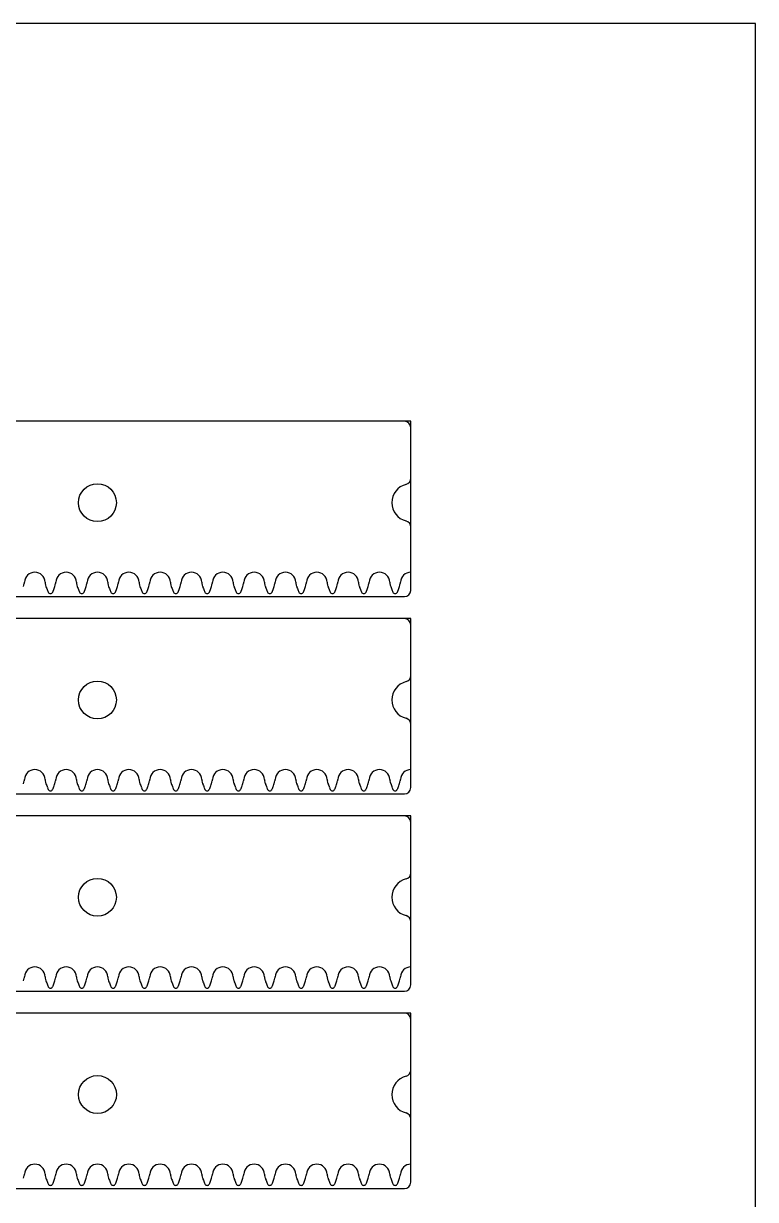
# Model space of a CAD drawing. Extents: x 0 to 800, y 0 to 400.
# Drawn here: x 683.2 to 800, y 212.2 to 400 of the extents above; entities that cross this region are included whole.
import ezdxf

# ---------------------------------------------------------------- set-up
doc = ezdxf.new("R2010")
doc.units = 0
doc.header["$MEASUREMENT"] = 0
for name, color, linetype in [('CUTOUT_5MM', 18, 'CONTINUOUS'), ('INSIDE_HOLES_5MM', 18, 'CONTINUOUS'), ('RACK_4MM', 18, 'CONTINUOUS')]:
    doc.layers.add(name, color=color, linetype=linetype)

msp = doc.modelspace()

# ---------------------------------------------------------------- linework, layer by layer
at = {"layer": 'CUTOUT_5MM'}
for p, q in [((744, 336.5), (46, 336.5)), ((745, 327.4), (745, 335.5)), ((745, 309.5), (745, 319.6)), ((46, 308.5), (744, 308.5)), ((744, 305), (46, 305)), ((745, 295.9), (745, 304)), ((745, 278), (745, 288.1)), ((46, 277), (744, 277)), ((744, 273.5), (46, 273.5)), ((745, 264.4), (745, 272.5)), ((745, 246.5), (745, 256.6)), ((46, 245.5), (744, 245.5)), ((744, 242), (46, 242)), ((745, 232.9), (745, 241)), ((745, 215), (745, 225.1)), ((46, 214), (744, 214))]:
    msp.add_line(p, q, dxfattribs=at)
for centre, radius, start, end in [((744, 335.5), 1, 0, 90), ((744, 327.4), 1, 284.3856, 360), ((745, 323.5), 3.02, 104.3856, 255.6144), ((744, 319.6), 1, 0, 75.6144), ((744, 309.5), 1, 270, 360), ((744, 304), 1, 0, 90), ((745, 292), 3.02, 104.3856, 255.6144), ((744, 295.9), 1, 284.3856, 360), ((744, 288.1), 1, 0, 75.6144), ((744, 278), 1, 270, 360), ((744, 272.5), 1, 0, 90), ((745, 260.5), 3.02, 104.3856, 255.6144), ((744, 264.4), 1, 284.3856, 360), ((744, 256.6), 1, 0, 75.6144), ((744, 246.5), 1, 270, 360), ((744, 241), 1, 0, 90), ((744, 232.9), 1, 284.3856, 360), ((745, 229), 3.02, 104.3856, 255.6144), ((744, 225.1), 1, 0, 75.6144), ((744, 215), 1, 270, 360)]:
    msp.add_arc(centre, radius, start, end, dxfattribs=at)
at = {"layer": 'INSIDE_HOLES_5MM'}
for centre, radius in [((695, 323.5), 3.02), ((695, 292), 3.02), ((695, 260.5), 3.02), ((695, 229), 3.03)]:
    msp.add_circle(centre, radius, dxfattribs=at)
at = {"layer": 'RACK_4MM'}
for p, q in [((683.35, 310.76), (683.35, 310.81)), ((686.65, 310.81), (686.65, 310.76)), ((688.35, 310.76), (688.35, 310.81)), ((691.65, 310.81), (691.65, 310.76)), ((693.35, 310.76), (693.35, 310.81)), ((696.65, 310.81), (696.65, 310.76)), ((698.35, 310.76), (698.35, 310.81)), ((701.65, 310.81), (701.65, 310.76)), ((703.35, 310.76), (703.35, 310.81)), ((706.65, 310.81), (706.65, 310.76)), ((708.35, 310.76), (708.35, 310.81)), ((711.65, 310.81), (711.65, 310.76)), ((713.35, 310.76), (713.35, 310.81)), ((716.65, 310.81), (716.65, 310.76)), ((718.35, 310.76), (718.35, 310.81)), ((721.65, 310.81), (721.65, 310.76)), ((723.35, 310.76), (723.35, 310.81)), ((726.65, 310.81), (726.65, 310.76)), ((728.35, 310.76), (728.35, 310.81)), ((731.65, 310.81), (731.65, 310.76)), ((733.35, 310.76), (733.35, 310.81)), ((736.65, 310.81), (736.65, 310.76)), ((738.35, 310.76), (738.35, 310.81)), ((741.65, 310.81), (741.65, 310.76)), ((743.35, 310.76), (743.35, 310.81)), ((683.35, 279.26), (683.35, 279.31)), ((686.65, 279.31), (686.65, 279.26)), ((688.35, 279.26), (688.35, 279.31)), ((691.65, 279.31), (691.65, 279.26)), ((693.35, 279.26), (693.35, 279.31)), ((696.65, 279.31), (696.65, 279.26)), ((698.35, 279.26), (698.35, 279.31)), ((701.65, 279.31), (701.65, 279.26)), ((703.35, 279.26), (703.35, 279.31)), ((706.65, 279.31), (706.65, 279.26)), ((708.35, 279.26), (708.35, 279.31)), ((711.65, 279.31), (711.65, 279.26)), ((713.35, 279.26), (713.35, 279.31)), ((716.65, 279.31), (716.65, 279.26)), ((718.35, 279.26), (718.35, 279.31)), ((721.65, 279.31), (721.65, 279.26)), ((723.35, 279.26), (723.35, 279.31)), ((726.65, 279.31), (726.65, 279.26)), ((728.35, 279.26), (728.35, 279.31)), ((731.65, 279.31), (731.65, 279.26)), ((733.35, 279.26), (733.35, 279.31)), ((736.65, 279.31), (736.65, 279.26)), ((738.35, 279.26), (738.35, 279.31)), ((741.65, 279.31), (741.65, 279.26)), ((743.35, 279.26), (743.35, 279.31)), ((683.35, 247.76), (683.35, 247.81)), ((686.65, 247.81), (686.65, 247.76)), ((688.35, 247.76), (688.35, 247.81)), ((691.65, 247.81), (691.65, 247.76)), ((693.35, 247.76), (693.35, 247.81)), ((696.65, 247.81), (696.65, 247.76)), ((698.35, 247.76), (698.35, 247.81)), ((701.65, 247.81), (701.65, 247.76)), ((703.35, 247.76), (703.35, 247.81)), ((706.65, 247.81), (706.65, 247.76)), ((708.35, 247.76), (708.35, 247.81)), ((711.65, 247.81), (711.65, 247.76)), ((713.35, 247.76), (713.35, 247.81)), ((716.65, 247.81), (716.65, 247.76)), ((718.35, 247.76), (718.35, 247.81)), ((721.65, 247.81), (721.65, 247.76)), ((723.35, 247.76), (723.35, 247.81)), ((726.65, 247.81), (726.65, 247.76)), ((728.35, 247.76), (728.35, 247.81)), ((731.65, 247.81), (731.65, 247.76)), ((733.35, 247.76), (733.35, 247.81)), ((736.65, 247.81), (736.65, 247.76)), ((738.35, 247.76), (738.35, 247.81)), ((741.65, 247.81), (741.65, 247.76)), ((743.35, 247.76), (743.35, 247.81)), ((683.35, 216.26), (683.35, 216.31)), ((686.65, 216.31), (686.65, 216.26)), ((688.35, 216.26), (688.35, 216.31)), ((691.65, 216.31), (691.65, 216.26)), ((693.35, 216.26), (693.35, 216.31)), ((696.65, 216.31), (696.65, 216.26)), ((698.35, 216.26), (698.35, 216.31)), ((701.65, 216.31), (701.65, 216.26)), ((703.35, 216.26), (703.35, 216.31)), ((706.65, 216.31), (706.65, 216.26)), ((708.35, 216.26), (708.35, 216.31)), ((711.65, 216.31), (711.65, 216.26)), ((713.35, 216.26), (713.35, 216.31)), ((716.65, 216.31), (716.65, 216.26)), ((718.35, 216.26), (718.35, 216.31)), ((721.65, 216.31), (721.65, 216.26)), ((723.35, 216.26), (723.35, 216.31)), ((726.65, 216.31), (726.65, 216.26)), ((728.35, 216.26), (728.35, 216.31)), ((731.65, 216.31), (731.65, 216.26)), ((733.35, 216.26), (733.35, 216.31)), ((736.65, 216.31), (736.65, 216.26)), ((738.35, 216.26), (738.35, 216.31)), ((741.65, 216.31), (741.65, 216.26)), ((743.35, 216.26), (743.35, 216.31))]:
    msp.add_line(p, q, dxfattribs=at)
msp.add_lwpolyline([(0, 0), (800, 0), (800, 400), (0, 400)], close=True, dxfattribs=at)
for points in [[(745, 312.38), (745, 336.5), (45, 336.5), (45, 312.38)], [(745, 280.88), (745, 305), (45, 305), (45, 280.88)], [(745, 249.38), (745, 273.5), (45, 273.5), (45, 249.38)], [(745, 217.88), (745, 242), (45, 242), (45, 217.88)]]:
    msp.add_lwpolyline(points, dxfattribs=at)
for centre, radius, start, end in [((685, 310.73), 1.65, 2.4997, 177.5003), ((690, 310.73), 1.65, 2.4997, 177.5003), ((695, 310.73), 1.65, 2.4997, 177.5003), ((700, 310.73), 1.65, 2.4997, 177.5003), ((705, 310.73), 1.65, 2.4997, 177.5003), ((710, 310.73), 1.65, 2.4997, 177.5003), ((715, 310.73), 1.65, 2.4997, 177.5003), ((720, 310.73), 1.65, 2.4997, 177.5003), ((725, 310.73), 1.65, 2.4997, 177.5003), ((730, 310.73), 1.65, 2.4997, 177.5003), ((735, 310.73), 1.65, 2.4997, 177.5003), ((740, 310.73), 1.65, 2.4997, 177.5003), ((745, 310.73), 1.65, 89.9999, 177.5004), ((677.5, 311.82), 5.95, 343.5387, 347.897), ((681.54, 310.96), 1.82, 347.897, 353.7115), ((688.88, 311.03), 2.24, 186.8377, 191.5538), ((691.08, 311.46), 4.49, 191.3933, 197.171), ((693.69, 312.27), 7.22, 197.1596, 202.5425), ((681.78, 312.1), 6.72, 337.259, 343.0389), ((682.5, 311.82), 5.95, 343.5387, 347.897), ((686.54, 310.96), 1.82, 347.897, 353.7115), ((693.88, 311.03), 2.24, 186.8377, 191.5538), ((696.08, 311.46), 4.49, 191.3933, 197.171), ((698.69, 312.27), 7.22, 197.1596, 202.5425), ((686.78, 312.1), 6.72, 337.259, 343.0389), ((687.5, 311.82), 5.95, 343.5387, 347.897), ((691.54, 310.96), 1.82, 347.897, 353.7115), ((698.88, 311.03), 2.24, 186.8377, 191.5538), ((701.08, 311.46), 4.49, 191.3933, 197.171), ((703.69, 312.27), 7.22, 197.1596, 202.5425), ((691.78, 312.1), 6.72, 337.259, 343.0389), ((692.5, 311.82), 5.95, 343.5387, 347.897), ((696.54, 310.96), 1.82, 347.897, 353.7115), ((703.88, 311.03), 2.24, 186.8377, 191.5538), ((706.08, 311.46), 4.49, 191.3933, 197.171), ((708.69, 312.27), 7.22, 197.1596, 202.5425), ((696.78, 312.1), 6.72, 337.259, 343.0389), ((697.5, 311.82), 5.95, 343.5387, 347.897), ((701.54, 310.96), 1.82, 347.897, 353.7115), ((708.88, 311.03), 2.24, 186.8377, 191.5538), ((711.08, 311.46), 4.49, 191.3933, 197.171), ((713.69, 312.27), 7.22, 197.1596, 202.5425), ((701.78, 312.1), 6.72, 337.259, 343.0389), ((702.5, 311.82), 5.95, 343.5387, 347.897), ((706.54, 310.96), 1.82, 347.897, 353.7115), ((713.88, 311.03), 2.24, 186.8377, 191.5538), ((716.08, 311.46), 4.49, 191.3933, 197.171), ((718.69, 312.27), 7.22, 197.1596, 202.5425), ((706.78, 312.1), 6.72, 337.259, 343.0389), ((707.5, 311.82), 5.95, 343.5387, 347.897), ((711.54, 310.96), 1.82, 347.897, 353.7115), ((718.88, 311.03), 2.24, 186.8377, 191.5538), ((721.08, 311.46), 4.49, 191.3933, 197.171), ((723.69, 312.27), 7.22, 197.1596, 202.5425), ((711.78, 312.1), 6.72, 337.259, 343.0389), ((712.5, 311.82), 5.95, 343.5387, 347.897), ((716.54, 310.96), 1.82, 347.897, 353.7115), ((723.88, 311.03), 2.24, 186.8377, 191.5538), ((726.08, 311.46), 4.49, 191.3933, 197.171), ((728.69, 312.27), 7.22, 197.1596, 202.5425), ((716.78, 312.1), 6.72, 337.259, 343.0389), ((717.5, 311.82), 5.95, 343.5387, 347.897), ((721.54, 310.96), 1.82, 347.897, 353.7115), ((728.88, 311.03), 2.24, 186.8377, 191.5538), ((731.08, 311.46), 4.49, 191.3933, 197.171), ((733.69, 312.27), 7.22, 197.1596, 202.5425), ((721.78, 312.1), 6.72, 337.259, 343.0389), ((722.5, 311.82), 5.95, 343.5387, 347.897), ((726.54, 310.96), 1.82, 347.897, 353.7115), ((733.88, 311.03), 2.24, 186.8377, 191.5538), ((736.08, 311.46), 4.49, 191.3933, 197.171), ((738.69, 312.27), 7.22, 197.1596, 202.5425), ((726.78, 312.1), 6.72, 337.259, 343.0389), ((727.5, 311.82), 5.95, 343.5387, 347.897), ((731.54, 310.96), 1.82, 347.897, 353.7115), ((738.88, 311.03), 2.24, 186.8377, 191.5538), ((741.08, 311.46), 4.49, 191.3933, 197.171), ((743.69, 312.27), 7.22, 197.1596, 202.5425), ((731.78, 312.1), 6.72, 337.259, 343.0389), ((732.5, 311.82), 5.95, 343.5387, 347.897), ((736.54, 310.96), 1.82, 347.897, 353.7115), ((743.88, 311.03), 2.24, 186.8377, 191.5538), ((746.08, 311.46), 4.49, 191.3933, 197.171), ((748.69, 312.27), 7.22, 197.1596, 202.5425), ((736.78, 312.1), 6.72, 337.259, 343.0389), ((737.5, 311.82), 5.95, 343.5387, 347.897), ((741.54, 310.96), 1.82, 347.897, 353.7115), ((695.08, 312.84), 8.72, 202.5425, 204.4697), ((687.5, 309.39), 0.396, 204.3206, 335.6794), ((677.85, 313.75), 10.98, 335.7289, 337.259), ((700.08, 312.84), 8.72, 202.5425, 204.4697), ((692.5, 309.39), 0.396, 204.3206, 335.6794), ((682.85, 313.75), 10.98, 335.7289, 337.259), ((705.08, 312.84), 8.72, 202.5425, 204.4697), ((697.5, 309.39), 0.396, 204.3206, 335.6794), ((687.85, 313.75), 10.98, 335.7289, 337.259), ((710.08, 312.84), 8.72, 202.5425, 204.4697), ((702.5, 309.39), 0.396, 204.3206, 335.6794), ((692.85, 313.75), 10.98, 335.7289, 337.259), ((715.08, 312.84), 8.72, 202.5425, 204.4697), ((707.5, 309.39), 0.396, 204.3206, 335.6794), ((697.85, 313.75), 10.98, 335.7289, 337.259), ((720.08, 312.84), 8.72, 202.5425, 204.4697), ((712.5, 309.39), 0.396, 204.3206, 335.6794), ((702.85, 313.75), 10.98, 335.7289, 337.259), ((725.08, 312.84), 8.72, 202.5425, 204.4697), ((717.5, 309.39), 0.396, 204.3206, 335.6794), ((707.85, 313.75), 10.98, 335.7289, 337.259), ((730.08, 312.84), 8.72, 202.5425, 204.4697), ((722.5, 309.39), 0.396, 204.3206, 335.6794), ((712.85, 313.75), 10.98, 335.7289, 337.259), ((735.08, 312.84), 8.72, 202.5425, 204.4697), ((727.5, 309.39), 0.396, 204.3206, 335.6794), ((717.85, 313.75), 10.98, 335.7289, 337.259), ((740.08, 312.84), 8.72, 202.5425, 204.4697), ((732.5, 309.39), 0.396, 204.3206, 335.6794), ((722.85, 313.75), 10.98, 335.7289, 337.259), ((745.08, 312.84), 8.72, 202.5425, 204.4697), ((737.5, 309.39), 0.396, 204.3206, 335.6794), ((727.85, 313.75), 10.98, 335.7289, 337.259), ((750.08, 312.84), 8.72, 202.5425, 204.4697), ((742.5, 309.39), 0.396, 204.3206, 335.6794), ((732.85, 313.75), 10.98, 335.7289, 337.259), ((685, 279.23), 1.65, 2.4997, 177.5003), ((690, 279.23), 1.65, 2.4997, 177.5003), ((695, 279.23), 1.65, 2.4997, 177.5003), ((700, 279.23), 1.65, 2.4997, 177.5003), ((705, 279.23), 1.65, 2.4997, 177.5003), ((710, 279.23), 1.65, 2.4997, 177.5003), ((715, 279.23), 1.65, 2.4997, 177.5003), ((720, 279.23), 1.65, 2.4997, 177.5003), ((725, 279.23), 1.65, 2.4997, 177.5003), ((730, 279.23), 1.65, 2.4997, 177.5003), ((735, 279.23), 1.65, 2.4997, 177.5003), ((740, 279.23), 1.65, 2.4997, 177.5003), ((745, 279.23), 1.65, 89.9999, 177.5004), ((677.5, 280.32), 5.95, 343.5387, 347.897), ((681.54, 279.46), 1.82, 347.897, 353.7115), ((688.88, 279.53), 2.24, 186.8377, 191.5538), ((691.08, 279.96), 4.49, 191.3933, 197.171), ((693.69, 280.77), 7.22, 197.1596, 202.5425), ((695.08, 281.34), 8.72, 202.5425, 204.4697), ((677.85, 282.25), 10.98, 335.7289, 337.259), ((681.78, 280.6), 6.72, 337.259, 343.0389), ((682.5, 280.32), 5.95, 343.5387, 347.897), ((686.54, 279.46), 1.82, 347.897, 353.7115), ((693.88, 279.53), 2.24, 186.8377, 191.5538), ((696.08, 279.96), 4.49, 191.3933, 197.171), ((698.69, 280.77), 7.22, 197.1596, 202.5425), ((700.08, 281.34), 8.72, 202.5425, 204.4697), ((682.85, 282.25), 10.98, 335.7289, 337.259), ((686.78, 280.6), 6.72, 337.259, 343.0389), ((687.5, 280.32), 5.95, 343.5387, 347.897), ((691.54, 279.46), 1.82, 347.897, 353.7115), ((698.88, 279.53), 2.24, 186.8377, 191.5538), ((701.08, 279.96), 4.49, 191.3933, 197.171), ((703.69, 280.77), 7.22, 197.1596, 202.5425), ((705.08, 281.34), 8.72, 202.5425, 204.4697), ((687.85, 282.25), 10.98, 335.7289, 337.259), ((691.78, 280.6), 6.72, 337.259, 343.0389), ((692.5, 280.32), 5.95, 343.5387, 347.897), ((696.54, 279.46), 1.82, 347.897, 353.7115), ((703.88, 279.53), 2.24, 186.8377, 191.5538), ((706.08, 279.96), 4.49, 191.3933, 197.171), ((708.69, 280.77), 7.22, 197.1596, 202.5425), ((710.08, 281.34), 8.72, 202.5425, 204.4697), ((692.85, 282.25), 10.98, 335.7289, 337.259), ((696.78, 280.6), 6.72, 337.259, 343.0389), ((697.5, 280.32), 5.95, 343.5387, 347.897), ((701.54, 279.46), 1.82, 347.897, 353.7115), ((708.88, 279.53), 2.24, 186.8377, 191.5538), ((711.08, 279.96), 4.49, 191.3933, 197.171), ((713.69, 280.77), 7.22, 197.1596, 202.5425), ((715.08, 281.34), 8.72, 202.5425, 204.4697), ((697.85, 282.25), 10.98, 335.7289, 337.259), ((701.78, 280.6), 6.72, 337.259, 343.0389), ((702.5, 280.32), 5.95, 343.5387, 347.897), ((706.54, 279.46), 1.82, 347.897, 353.7115), ((713.88, 279.53), 2.24, 186.8377, 191.5538), ((716.08, 279.96), 4.49, 191.3933, 197.171), ((718.69, 280.77), 7.22, 197.1596, 202.5425), ((720.08, 281.34), 8.72, 202.5425, 204.4697), ((702.85, 282.25), 10.98, 335.7289, 337.259), ((706.78, 280.6), 6.72, 337.259, 343.0389), ((707.5, 280.32), 5.95, 343.5387, 347.897), ((711.54, 279.46), 1.82, 347.897, 353.7115), ((718.88, 279.53), 2.24, 186.8377, 191.5538), ((721.08, 279.96), 4.49, 191.3933, 197.171), ((723.69, 280.77), 7.22, 197.1596, 202.5425), ((725.08, 281.34), 8.72, 202.5425, 204.4697), ((707.85, 282.25), 10.98, 335.7289, 337.259), ((711.78, 280.6), 6.72, 337.259, 343.0389), ((712.5, 280.32), 5.95, 343.5387, 347.897), ((716.54, 279.46), 1.82, 347.897, 353.7115), ((723.88, 279.53), 2.24, 186.8377, 191.5538), ((726.08, 279.96), 4.49, 191.3933, 197.171), ((728.69, 280.77), 7.22, 197.1596, 202.5425), ((730.08, 281.34), 8.72, 202.5425, 204.4697), ((712.85, 282.25), 10.98, 335.7289, 337.259), ((716.78, 280.6), 6.72, 337.259, 343.0389), ((717.5, 280.32), 5.95, 343.5387, 347.897), ((721.54, 279.46), 1.82, 347.897, 353.7115), ((728.88, 279.53), 2.24, 186.8377, 191.5538), ((731.08, 279.96), 4.49, 191.3933, 197.171), ((733.69, 280.77), 7.22, 197.1596, 202.5425), ((735.08, 281.34), 8.72, 202.5425, 204.4697), ((717.85, 282.25), 10.98, 335.7289, 337.259), ((721.78, 280.6), 6.72, 337.259, 343.0389), ((722.5, 280.32), 5.95, 343.5387, 347.897), ((726.54, 279.46), 1.82, 347.897, 353.7115), ((733.88, 279.53), 2.24, 186.8377, 191.5538), ((736.08, 279.96), 4.49, 191.3933, 197.171), ((738.69, 280.77), 7.22, 197.1596, 202.5425), ((740.08, 281.34), 8.72, 202.5425, 204.4697), ((722.85, 282.25), 10.98, 335.7289, 337.259), ((726.78, 280.6), 6.72, 337.259, 343.0389), ((727.5, 280.32), 5.95, 343.5387, 347.897), ((731.54, 279.46), 1.82, 347.897, 353.7115), ((738.88, 279.53), 2.24, 186.8377, 191.5538), ((741.08, 279.96), 4.49, 191.3933, 197.171), ((743.69, 280.77), 7.22, 197.1596, 202.5425), ((745.08, 281.34), 8.72, 202.5425, 204.4697), ((727.85, 282.25), 10.98, 335.7289, 337.259), ((731.78, 280.6), 6.72, 337.259, 343.0389), ((732.5, 280.32), 5.95, 343.5387, 347.897), ((736.54, 279.46), 1.82, 347.897, 353.7115), ((743.88, 279.53), 2.24, 186.8377, 191.5538), ((746.08, 279.96), 4.49, 191.3933, 197.171), ((748.69, 280.77), 7.22, 197.1596, 202.5425), ((750.08, 281.34), 8.72, 202.5425, 204.4697), ((732.85, 282.25), 10.98, 335.7289, 337.259), ((736.78, 280.6), 6.72, 337.259, 343.0389), ((737.5, 280.32), 5.95, 343.5387, 347.897), ((741.54, 279.46), 1.82, 347.897, 353.7115), ((687.5, 277.89), 0.396, 204.3206, 335.6794), ((692.5, 277.89), 0.396, 204.3206, 335.6794), ((697.5, 277.89), 0.396, 204.3206, 335.6794), ((702.5, 277.89), 0.396, 204.3206, 335.6794), ((707.5, 277.89), 0.396, 204.3206, 335.6794), ((712.5, 277.89), 0.396, 204.3206, 335.6794), ((717.5, 277.89), 0.396, 204.3206, 335.6794), ((722.5, 277.89), 0.396, 204.3206, 335.6794), ((727.5, 277.89), 0.396, 204.3206, 335.6794), ((732.5, 277.89), 0.396, 204.3206, 335.6794), ((737.5, 277.89), 0.396, 204.3206, 335.6794), ((742.5, 277.89), 0.396, 204.3206, 335.6794), ((685, 247.73), 1.65, 2.4997, 177.5003), ((690, 247.73), 1.65, 2.4997, 177.5003), ((695, 247.73), 1.65, 2.4997, 177.5003), ((700, 247.73), 1.65, 2.4997, 177.5003), ((705, 247.73), 1.65, 2.4997, 177.5003), ((710, 247.73), 1.65, 2.4997, 177.5003), ((715, 247.73), 1.65, 2.4997, 177.5003), ((720, 247.73), 1.65, 2.4997, 177.5003), ((725, 247.73), 1.65, 2.4997, 177.5003), ((730, 247.73), 1.65, 2.4997, 177.5003), ((735, 247.73), 1.65, 2.4997, 177.5003), ((740, 247.73), 1.65, 2.4997, 177.5003), ((745, 247.73), 1.65, 89.9999, 177.5004), ((677.5, 248.82), 5.95, 343.5387, 347.897), ((681.54, 247.96), 1.82, 347.897, 353.7115), ((688.88, 248.03), 2.24, 186.8377, 191.5538), ((691.08, 248.46), 4.49, 191.3933, 197.171), ((693.69, 249.27), 7.22, 197.1596, 202.5425), ((695.08, 249.84), 8.72, 202.5425, 204.4697), ((687.5, 246.39), 0.396, 204.3206, 335.6794), ((677.85, 250.75), 10.98, 335.7289, 337.259), ((681.78, 249.1), 6.72, 337.259, 343.0389), ((682.5, 248.82), 5.95, 343.5387, 347.897), ((686.54, 247.96), 1.82, 347.897, 353.7115), ((693.88, 248.03), 2.24, 186.8377, 191.5538), ((696.08, 248.46), 4.49, 191.3933, 197.171), ((698.69, 249.27), 7.22, 197.1596, 202.5425), ((700.08, 249.84), 8.72, 202.5425, 204.4697), ((692.5, 246.39), 0.396, 204.3206, 335.6794), ((682.85, 250.75), 10.98, 335.7289, 337.259), ((686.78, 249.1), 6.72, 337.259, 343.0389), ((687.5, 248.82), 5.95, 343.5387, 347.897), ((691.54, 247.96), 1.82, 347.897, 353.7115), ((698.88, 248.03), 2.24, 186.8377, 191.5538), ((701.08, 248.46), 4.49, 191.3933, 197.171), ((703.69, 249.27), 7.22, 197.1596, 202.5425), ((705.08, 249.84), 8.72, 202.5425, 204.4697), ((697.5, 246.39), 0.396, 204.3206, 335.6794), ((687.85, 250.75), 10.98, 335.7289, 337.259), ((691.78, 249.1), 6.72, 337.259, 343.0389), ((692.5, 248.82), 5.95, 343.5387, 347.897), ((696.54, 247.96), 1.82, 347.897, 353.7115), ((703.88, 248.03), 2.24, 186.8377, 191.5538), ((706.08, 248.46), 4.49, 191.3933, 197.171), ((708.69, 249.27), 7.22, 197.1596, 202.5425), ((710.08, 249.84), 8.72, 202.5425, 204.4697), ((702.5, 246.39), 0.396, 204.3206, 335.6794), ((692.85, 250.75), 10.98, 335.7289, 337.259), ((696.78, 249.1), 6.72, 337.259, 343.0389), ((697.5, 248.82), 5.95, 343.5387, 347.897), ((701.54, 247.96), 1.82, 347.897, 353.7115), ((708.88, 248.03), 2.24, 186.8377, 191.5538), ((711.08, 248.46), 4.49, 191.3933, 197.171), ((713.69, 249.27), 7.22, 197.1596, 202.5425), ((715.08, 249.84), 8.72, 202.5425, 204.4697), ((707.5, 246.39), 0.396, 204.3206, 335.6794), ((697.85, 250.75), 10.98, 335.7289, 337.259), ((701.78, 249.1), 6.72, 337.259, 343.0389), ((702.5, 248.82), 5.95, 343.5387, 347.897), ((706.54, 247.96), 1.82, 347.897, 353.7115), ((713.88, 248.03), 2.24, 186.8377, 191.5538), ((716.08, 248.46), 4.49, 191.3933, 197.171), ((718.69, 249.27), 7.22, 197.1596, 202.5425), ((720.08, 249.84), 8.72, 202.5425, 204.4697), ((712.5, 246.39), 0.396, 204.3206, 335.6794), ((702.85, 250.75), 10.98, 335.7289, 337.259), ((706.78, 249.1), 6.72, 337.259, 343.0389), ((707.5, 248.82), 5.95, 343.5387, 347.897), ((711.54, 247.96), 1.82, 347.897, 353.7115), ((718.88, 248.03), 2.24, 186.8377, 191.5538), ((721.08, 248.46), 4.49, 191.3933, 197.171), ((723.69, 249.27), 7.22, 197.1596, 202.5425), ((725.08, 249.84), 8.72, 202.5425, 204.4697), ((717.5, 246.39), 0.396, 204.3206, 335.6794), ((707.85, 250.75), 10.98, 335.7289, 337.259), ((711.78, 249.1), 6.72, 337.259, 343.0389), ((712.5, 248.82), 5.95, 343.5387, 347.897), ((716.54, 247.96), 1.82, 347.897, 353.7115), ((723.88, 248.03), 2.24, 186.8377, 191.5538), ((726.08, 248.46), 4.49, 191.3933, 197.171), ((728.69, 249.27), 7.22, 197.1596, 202.5425), ((730.08, 249.84), 8.72, 202.5425, 204.4697), ((722.5, 246.39), 0.396, 204.3206, 335.6794), ((712.85, 250.75), 10.98, 335.7289, 337.259), ((716.78, 249.1), 6.72, 337.259, 343.0389), ((717.5, 248.82), 5.95, 343.5387, 347.897), ((721.54, 247.96), 1.82, 347.897, 353.7115), ((728.88, 248.03), 2.24, 186.8377, 191.5538), ((731.08, 248.46), 4.49, 191.3933, 197.171), ((733.69, 249.27), 7.22, 197.1596, 202.5425), ((735.08, 249.84), 8.72, 202.5425, 204.4697), ((727.5, 246.39), 0.396, 204.3206, 335.6794), ((717.85, 250.75), 10.98, 335.7289, 337.259), ((721.78, 249.1), 6.72, 337.259, 343.0389), ((722.5, 248.82), 5.95, 343.5387, 347.897), ((726.54, 247.96), 1.82, 347.897, 353.7115), ((733.88, 248.03), 2.24, 186.8377, 191.5538), ((736.08, 248.46), 4.49, 191.3933, 197.171), ((738.69, 249.27), 7.22, 197.1596, 202.5425), ((740.08, 249.84), 8.72, 202.5425, 204.4697), ((732.5, 246.39), 0.396, 204.3206, 335.6794), ((722.85, 250.75), 10.98, 335.7289, 337.259), ((726.78, 249.1), 6.72, 337.259, 343.0389), ((727.5, 248.82), 5.95, 343.5387, 347.897), ((731.54, 247.96), 1.82, 347.897, 353.7115), ((738.88, 248.03), 2.24, 186.8377, 191.5538), ((741.08, 248.46), 4.49, 191.3933, 197.171), ((743.69, 249.27), 7.22, 197.1596, 202.5425), ((745.08, 249.84), 8.72, 202.5425, 204.4697), ((737.5, 246.39), 0.396, 204.3206, 335.6794), ((727.85, 250.75), 10.98, 335.7289, 337.259), ((731.78, 249.1), 6.72, 337.259, 343.0389), ((732.5, 248.82), 5.95, 343.5387, 347.897), ((736.54, 247.96), 1.82, 347.897, 353.7115), ((743.88, 248.03), 2.24, 186.8377, 191.5538), ((746.08, 248.46), 4.49, 191.3933, 197.171), ((748.69, 249.27), 7.22, 197.1596, 202.5425), ((750.08, 249.84), 8.72, 202.5425, 204.4697), ((742.5, 246.39), 0.396, 204.3206, 335.6794), ((732.85, 250.75), 10.98, 335.7289, 337.259), ((736.78, 249.1), 6.72, 337.259, 343.0389), ((737.5, 248.82), 5.95, 343.5387, 347.897), ((741.54, 247.96), 1.82, 347.897, 353.7115), ((685, 216.23), 1.65, 2.4997, 177.5003), ((690, 216.23), 1.65, 2.4997, 177.5003), ((695, 216.23), 1.65, 2.4997, 177.5003), ((700, 216.23), 1.65, 2.4997, 177.5003), ((705, 216.23), 1.65, 2.4997, 177.5003), ((710, 216.23), 1.65, 2.4997, 177.5003), ((715, 216.23), 1.65, 2.4997, 177.5003), ((720, 216.23), 1.65, 2.4997, 177.5003), ((725, 216.23), 1.65, 2.4997, 177.5003), ((730, 216.23), 1.65, 2.4997, 177.5003), ((735, 216.23), 1.65, 2.4997, 177.5003), ((740, 216.23), 1.65, 2.4997, 177.5003), ((745, 216.23), 1.65, 89.9999, 177.5004), ((677.5, 217.32), 5.95, 343.5387, 347.897), ((681.54, 216.46), 1.82, 347.897, 353.7115), ((688.88, 216.53), 2.24, 186.8377, 191.5538), ((691.08, 216.96), 4.49, 191.3933, 197.171), ((682.5, 217.32), 5.95, 343.5387, 347.897), ((686.54, 216.46), 1.82, 347.897, 353.7115), ((693.88, 216.53), 2.24, 186.8377, 191.5538), ((696.08, 216.96), 4.49, 191.3933, 197.171), ((687.5, 217.32), 5.95, 343.5387, 347.897), ((691.54, 216.46), 1.82, 347.897, 353.7115), ((698.88, 216.53), 2.24, 186.8377, 191.5538), ((701.08, 216.96), 4.49, 191.3933, 197.171), ((692.5, 217.32), 5.95, 343.5387, 347.897), ((696.54, 216.46), 1.82, 347.897, 353.7115), ((703.88, 216.53), 2.24, 186.8377, 191.5538), ((706.08, 216.96), 4.49, 191.3933, 197.171), ((697.5, 217.32), 5.95, 343.5387, 347.897), ((701.54, 216.46), 1.82, 347.897, 353.7115), ((708.88, 216.53), 2.24, 186.8377, 191.5538), ((711.08, 216.96), 4.49, 191.3933, 197.171), ((702.5, 217.32), 5.95, 343.5387, 347.897), ((706.54, 216.46), 1.82, 347.897, 353.7115), ((713.88, 216.53), 2.24, 186.8377, 191.5538), ((716.08, 216.96), 4.49, 191.3933, 197.171), ((707.5, 217.32), 5.95, 343.5387, 347.897), ((711.54, 216.46), 1.82, 347.897, 353.7115), ((718.88, 216.53), 2.24, 186.8377, 191.5538), ((721.08, 216.96), 4.49, 191.3933, 197.171), ((712.5, 217.32), 5.95, 343.5387, 347.897), ((716.54, 216.46), 1.82, 347.897, 353.7115), ((723.88, 216.53), 2.24, 186.8377, 191.5538), ((726.08, 216.96), 4.49, 191.3933, 197.171), ((717.5, 217.32), 5.95, 343.5387, 347.897), ((721.54, 216.46), 1.82, 347.897, 353.7115), ((728.88, 216.53), 2.24, 186.8377, 191.5538), ((731.08, 216.96), 4.49, 191.3933, 197.171), ((722.5, 217.32), 5.95, 343.5387, 347.897), ((726.54, 216.46), 1.82, 347.897, 353.7115), ((733.88, 216.53), 2.24, 186.8377, 191.5538), ((736.08, 216.96), 4.49, 191.3933, 197.171), ((727.5, 217.32), 5.95, 343.5387, 347.897), ((731.54, 216.46), 1.82, 347.897, 353.7115), ((738.88, 216.53), 2.24, 186.8377, 191.5538), ((741.08, 216.96), 4.49, 191.3933, 197.171), ((732.5, 217.32), 5.95, 343.5387, 347.897), ((736.54, 216.46), 1.82, 347.897, 353.7115), ((743.88, 216.53), 2.24, 186.8377, 191.5538), ((746.08, 216.96), 4.49, 191.3933, 197.171), ((737.5, 217.32), 5.95, 343.5387, 347.897), ((741.54, 216.46), 1.82, 347.897, 353.7115), ((693.69, 217.77), 7.22, 197.1596, 202.5425), ((695.08, 218.34), 8.72, 202.5425, 204.4697), ((687.5, 214.89), 0.396, 204.3206, 335.6794), ((677.85, 219.25), 10.98, 335.7289, 337.259), ((681.78, 217.6), 6.72, 337.259, 343.0389), ((698.69, 217.77), 7.22, 197.1596, 202.5425), ((700.08, 218.34), 8.72, 202.5425, 204.4697), ((692.5, 214.89), 0.396, 204.3206, 335.6794), ((682.85, 219.25), 10.98, 335.7289, 337.259), ((686.78, 217.6), 6.72, 337.259, 343.0389), ((703.69, 217.77), 7.22, 197.1596, 202.5425), ((705.08, 218.34), 8.72, 202.5425, 204.4697), ((697.5, 214.89), 0.396, 204.3206, 335.6794), ((687.85, 219.25), 10.98, 335.7289, 337.259), ((691.78, 217.6), 6.72, 337.259, 343.0389), ((708.69, 217.77), 7.22, 197.1596, 202.5425), ((710.08, 218.34), 8.72, 202.5425, 204.4697), ((702.5, 214.89), 0.396, 204.3206, 335.6794), ((692.85, 219.25), 10.98, 335.7289, 337.259), ((696.78, 217.6), 6.72, 337.259, 343.0389), ((713.69, 217.77), 7.22, 197.1596, 202.5425), ((715.08, 218.34), 8.72, 202.5425, 204.4697), ((707.5, 214.89), 0.396, 204.3206, 335.6794), ((697.85, 219.25), 10.98, 335.7289, 337.259), ((701.78, 217.6), 6.72, 337.259, 343.0389), ((718.69, 217.77), 7.22, 197.1596, 202.5425), ((720.08, 218.34), 8.72, 202.5425, 204.4697), ((712.5, 214.89), 0.396, 204.3206, 335.6794), ((702.85, 219.25), 10.98, 335.7289, 337.259), ((706.78, 217.6), 6.72, 337.259, 343.0389), ((723.69, 217.77), 7.22, 197.1596, 202.5425), ((725.08, 218.34), 8.72, 202.5425, 204.4697), ((717.5, 214.89), 0.396, 204.3206, 335.6794), ((707.85, 219.25), 10.98, 335.7289, 337.259), ((711.78, 217.6), 6.72, 337.259, 343.0389), ((728.69, 217.77), 7.22, 197.1596, 202.5425), ((730.08, 218.34), 8.72, 202.5425, 204.4697), ((722.5, 214.89), 0.396, 204.3206, 335.6794), ((712.85, 219.25), 10.98, 335.7289, 337.259), ((716.78, 217.6), 6.72, 337.259, 343.0389), ((733.69, 217.77), 7.22, 197.1596, 202.5425), ((735.08, 218.34), 8.72, 202.5425, 204.4697), ((727.5, 214.89), 0.396, 204.3206, 335.6794), ((717.85, 219.25), 10.98, 335.7289, 337.259), ((721.78, 217.6), 6.72, 337.259, 343.0389), ((738.69, 217.77), 7.22, 197.1596, 202.5425), ((740.08, 218.34), 8.72, 202.5425, 204.4697), ((732.5, 214.89), 0.396, 204.3206, 335.6794), ((722.85, 219.25), 10.98, 335.7289, 337.259), ((726.78, 217.6), 6.72, 337.259, 343.0389), ((743.69, 217.77), 7.22, 197.1596, 202.5425), ((745.08, 218.34), 8.72, 202.5425, 204.4697), ((737.5, 214.89), 0.396, 204.3206, 335.6794), ((727.85, 219.25), 10.98, 335.7289, 337.259), ((731.78, 217.6), 6.72, 337.259, 343.0389), ((748.69, 217.77), 7.22, 197.1596, 202.5425), ((750.08, 218.34), 8.72, 202.5425, 204.4697), ((742.5, 214.89), 0.396, 204.3206, 335.6794), ((732.85, 219.25), 10.98, 335.7289, 337.259), ((736.78, 217.6), 6.72, 337.259, 343.0389)]:
    msp.add_arc(centre, radius, start, end, dxfattribs=at)

doc.saveas('drawing.dxf')
